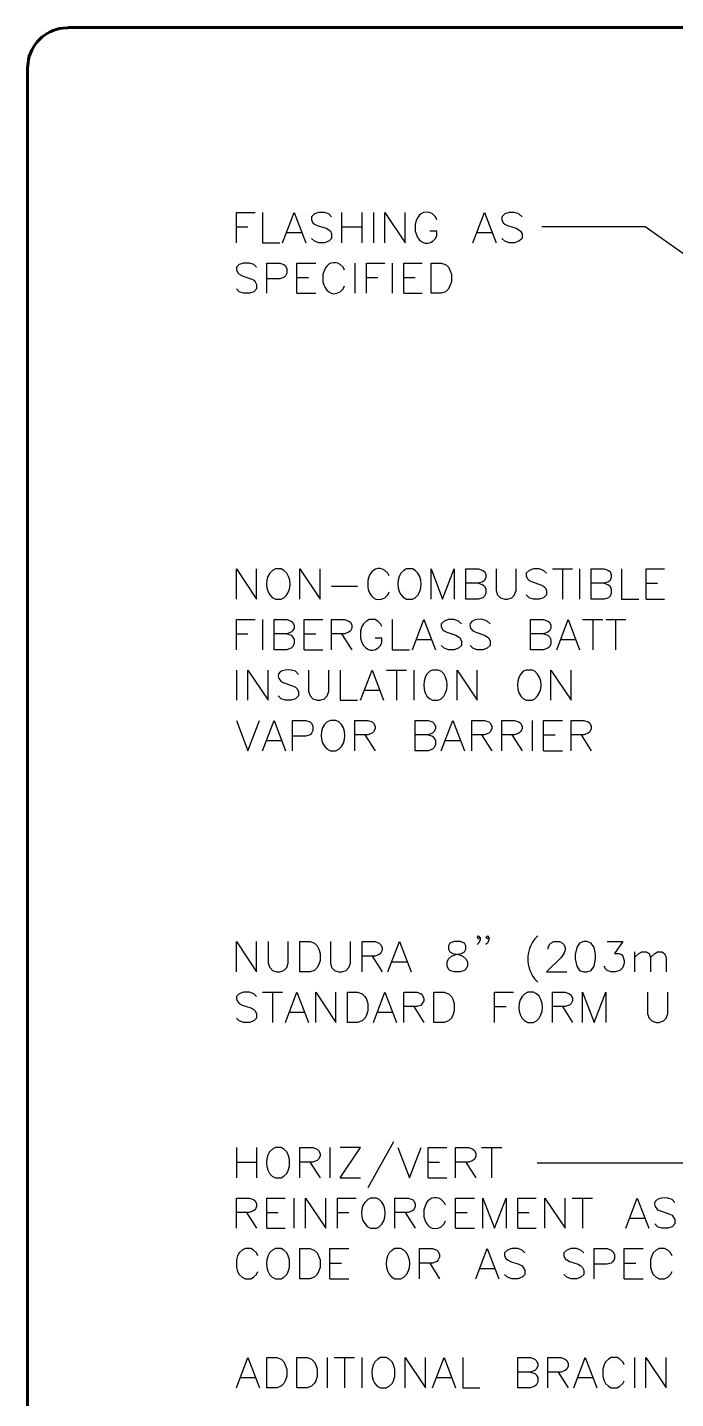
# Model space of a CAD drawing. Header units: millimetres. Extents: x 14 to 201, y 16 to 268.
# Drawn here: x 13.8 to 64.8, y 159.9 to 267.7 of the extents above; entities that cross this region are included whole.
import ezdxf

# ---------------------------------------------------------------- set-up
doc = ezdxf.new("R2010")
doc.units = ezdxf.units.MM
doc.header["$MEASUREMENT"] = 0
doc.layers.get('0').update_dxf_attribs({"linetype": 'CONTINUOUS'})

msp = doc.modelspace()

# ---------------------------------------------------------------- linework, layer by layer
at = {"color": 0, "linetype": 'Continuous', "lineweight": 60, "true_color": 0x000007}
for p, q in [((17.02, 267.69), (16.62, 267.67)), ((17.02, 267.72), (198.12, 267.72)), ((13.84, 55.41), (13.84, 264.54)), ((13.89, 264.94), (13.86, 264.54))]:
    msp.add_line(p, q, dxfattribs=at)
at = {"color": 0, "linetype": 'Continuous', "lineweight": 25, "true_color": 0x000007}
for p, q in [((38.54, 253.17), (38.54, 250.78)), ((40.13, 253.17), (40.13, 250.78)), ((41.04, 253.17), (41.04, 250.78)), ((30.27, 252.03), (31.18, 252.03)), ((34.25, 251.59), (35.37, 251.59)), ((38.54, 252.03), (40.13, 252.03)), ((49.21, 251.59), (50.36, 251.59)), ((39.58, 249.2), (39.58, 246.82)), ((42.52, 249.2), (42.52, 246.82)), ((35.03, 248.07), (35.94, 248.07)), ((40.49, 248.07), (41.38, 248.07)), ((43.43, 248.07), (44.34, 248.07)), ((35.03, 246.82), (36.51, 246.82)), ((43.43, 246.82), (44.89, 246.82)), ((55.12, 225.15), (56.71, 225.15)), ((55.9, 225.15), (55.9, 222.78)), ((57.26, 225.15), (57.26, 222.78)), ((37.76, 223.8), (39.79, 223.8)), ((62.48, 224.03), (63.39, 224.03)), ((62.48, 222.78), (63.94, 222.78)), ((32.32, 221.19), (32.32, 218.8)), ((57.49, 221.19), (59.08, 221.19)), ((58.29, 221.19), (58.29, 218.8)), ((59.31, 221.19), (60.9, 221.19)), ((60.09, 221.19), (60.09, 218.8)), ((30.27, 220.05), (31.18, 220.05)), ((35.6, 220.05), (36.51, 220.05)), ((38.54, 220.05), (39.35, 218.8)), ((35.6, 218.8), (37.08, 218.8)), ((44.45, 219.6), (45.59, 219.6)), ((55.8, 219.6), (56.92, 219.6)), ((30.27, 217.21), (30.27, 214.84)), ((42.08, 217.21), (43.65, 217.21)), ((42.86, 217.21), (42.86, 214.84)), ((44.22, 217.21), (44.22, 214.84)), ((40.36, 215.62), (41.51, 215.62)), ((53.53, 213.25), (53.53, 210.86)), ((32.66, 211.67), (33.78, 211.67)), ((40.36, 212.11), (41.17, 210.86)), ((46.71, 211.67), (47.86, 211.67)), ((49.55, 212.11), (50.36, 210.86)), ((51.94, 212.11), (52.73, 210.86)), ((54.42, 212.11), (55.33, 212.11)), ((57.38, 212.11), (58.17, 210.86)), ((54.42, 210.86), (55.9, 210.86)), ((53.98, 196.32), (53.74, 196.09)), ((61.57, 195.07), (61.57, 193.48)), ((40.94, 194.73), (41.74, 193.48)), ((42.52, 194.27), (43.67, 194.27)), ((53.74, 192.91), (53.98, 192.68)), ((32.32, 191.9), (33.91, 191.9)), ((33.1, 191.9), (33.1, 189.51)), ((44.22, 190.75), (45.02, 189.51)), ((50.57, 190.75), (51.48, 190.75)), ((55.9, 190.75), (56.71, 189.51)), ((34.48, 190.31), (35.6, 190.31)), ((41.38, 190.31), (42.52, 190.31)), ((42.63, 180.13), (40.6, 176.51)), ((30.27, 179.68), (30.27, 177.29)), ((31.86, 179.68), (31.86, 177.29)), ((37.63, 179.68), (37.63, 177.29)), ((49.55, 179.68), (51.14, 179.68)), ((50.33, 179.68), (50.33, 177.29)), ((30.27, 178.54), (31.86, 178.54)), ((36.05, 178.54), (36.85, 177.29)), ((45.36, 178.54), (46.25, 178.54)), ((48.3, 178.54), (49.09, 177.29)), ((38.44, 177.29), (40.03, 177.29)), ((45.36, 177.29), (46.82, 177.29)), ((34.8, 175.7), (34.8, 173.33)), ((56.68, 175.7), (58.27, 175.7)), ((57.49, 175.7), (57.49, 173.33)), ((31.07, 174.58), (31.86, 173.33)), ((32.66, 174.58), (33.55, 174.58)), ((38.21, 174.58), (39.12, 174.58)), ((43.54, 174.58), (44.32, 173.33)), ((47.5, 174.58), (48.41, 174.58)), ((52.39, 174.58), (53.3, 174.58)), ((61.24, 174.12), (62.36, 174.12)), ((32.66, 173.33), (34.12, 173.33)), ((47.5, 173.33), (48.98, 173.33)), ((52.39, 173.33), (53.85, 173.33)), ((37.63, 170.6), (38.54, 170.6)), ((45.47, 170.6), (46.25, 169.35)), ((60.77, 170.6), (61.68, 170.6)), ((37.63, 169.35), (39.12, 169.35)), ((49.42, 170.16), (50.57, 170.16)), ((60.77, 169.35), (62.25, 169.35)), ((37.42, 163.17), (37.42, 160.78)), ((37.97, 163.17), (39.56, 163.17)), ((38.78, 163.17), (38.78, 160.78)), ((40.13, 163.17), (40.13, 160.78)), ((61.57, 163.17), (61.57, 160.78)), ((55.56, 162.03), (56.35, 160.78)), ((30.61, 161.59), (31.75, 161.59)), ((46.04, 161.59), (47.16, 161.59)), ((57.15, 161.59), (58.27, 161.59))]:
    msp.add_line(p, q, dxfattribs=at)
for points in [[(30.27, 250.78), (30.27, 253.17), (31.75, 253.17)], [(32.32, 253.17), (32.32, 250.78), (33.68, 250.78)], [(33.91, 250.78), (34.82, 253.17), (35.73, 250.78)], [(37.76, 252.84), (37.53, 253.07), (37.19, 253.17), (36.75, 253.17), (36.41, 253.07), (36.17, 252.84), (36.17, 252.6), (36.28, 252.37), (36.41, 252.26), (36.62, 252.16), (37.32, 251.93), (37.53, 251.82), (37.66, 251.69), (37.76, 251.48), (37.76, 251.12), (37.53, 250.91), (37.19, 250.78), (36.75, 250.78), (36.41, 250.91), (36.17, 251.12)], [(41.95, 250.78), (41.95, 253.17), (43.54, 250.78), (43.54, 253.17)], [(44.34, 252.26), (44.34, 251.69), (44.45, 251.35)], [(46.04, 252.6), (45.93, 252.84), (45.7, 253.07)], [(48.87, 250.78), (49.78, 253.17), (50.69, 250.78)], [(52.73, 252.84), (52.49, 253.07), (52.15, 253.17), (51.71, 253.17), (51.37, 253.07), (51.14, 252.84), (51.14, 252.6), (51.24, 252.37), (51.37, 252.26), (51.58, 252.16), (52.28, 251.93), (52.49, 251.82), (52.62, 251.69), (52.73, 251.48), (52.73, 251.12), (52.49, 250.91), (52.15, 250.78), (51.71, 250.78), (51.37, 250.91), (51.14, 251.12)], [(45.93, 251.12), (46.04, 251.35), (46.04, 251.69), (45.47, 251.69)], [(76.64, 242.02), (62.42, 252.05), (54.29, 252.05)], [(31.86, 248.86), (31.64, 249.09), (31.31, 249.2), (30.84, 249.2), (30.5, 249.09), (30.27, 248.86), (30.27, 248.64), (30.4, 248.41), (30.5, 248.31), (30.73, 248.18), (31.41, 247.95), (31.64, 247.84), (31.75, 247.73), (31.86, 247.5), (31.86, 247.16), (31.64, 246.93), (31.31, 246.82), (30.84, 246.82), (30.5, 246.93), (30.27, 247.16)], [(32.66, 246.82), (32.66, 249.2), (33.68, 249.2), (34.01, 249.09), (34.14, 248.98), (34.25, 248.75), (34.25, 248.41), (34.14, 248.18), (34.01, 248.07), (33.68, 247.95), (32.66, 247.95)], [(35.03, 246.82), (35.03, 249.2), (36.51, 249.2)], [(38.78, 248.64), (38.67, 248.86), (38.44, 249.09)], [(40.49, 246.82), (40.49, 249.2), (41.95, 249.2)], [(43.43, 246.82), (43.43, 249.2), (44.89, 249.2)], [(37.19, 248.64), (37.08, 248.31), (37.08, 247.73)], [(38.44, 246.93), (38.67, 247.16), (38.78, 247.4)], [(30.27, 222.78), (30.27, 225.15), (31.86, 222.78), (31.86, 225.15)], [(33.34, 225.15), (33.1, 225.04), (32.89, 224.81)], [(34.01, 225.04), (33.78, 225.15), (33.34, 225.15), (33.34, 225.15)], [(35.26, 222.78), (35.26, 225.15), (36.85, 222.78), (36.85, 225.15)], [(40.7, 224.6), (40.6, 224.24), (40.6, 223.69)], [(42.29, 224.6), (42.19, 224.81), (41.95, 225.04)], [(43.65, 225.15), (43.43, 225.04), (43.2, 224.81)], [(44.34, 225.04), (44.11, 225.15), (43.65, 225.15), (43.65, 225.15)], [(45.59, 222.78), (45.59, 225.15), (46.48, 222.78), (47.39, 225.15), (47.39, 222.78)], [(48.3, 222.78), (48.3, 225.15), (49.32, 225.15), (49.66, 225.04), (49.78, 224.94), (49.89, 224.71), (49.89, 224.47), (49.78, 224.24), (49.66, 224.13), (49.32, 224.03), (48.3, 224.03)], [(50.69, 225.15), (50.69, 223.46), (50.8, 223.12), (51.03, 222.88), (51.37, 222.78), (51.58, 222.78), (51.94, 222.88), (52.15, 223.12), (52.28, 223.46), (52.28, 225.15)], [(54.65, 224.81), (54.42, 225.04), (54.08, 225.15), (53.64, 225.15), (53.3, 225.04), (53.06, 224.81), (53.06, 224.6), (53.17, 224.37), (53.3, 224.24), (53.53, 224.13), (54.21, 223.9), (54.42, 223.8), (54.55, 223.69), (54.65, 223.46), (54.65, 223.12), (54.42, 222.88), (54.08, 222.78), (53.64, 222.78), (53.3, 222.88), (53.06, 223.12)], [(58.17, 222.78), (58.17, 225.15), (59.18, 225.15), (59.52, 225.04), (59.65, 224.94), (59.75, 224.71), (59.75, 224.47), (59.65, 224.24), (59.52, 224.13), (59.18, 224.03), (58.17, 224.03)], [(60.56, 225.15), (60.56, 222.78), (61.91, 222.78)], [(62.48, 222.78), (62.48, 225.15), (63.94, 225.15)], [(41.95, 222.88), (42.19, 223.12), (42.29, 223.35)], [(49.32, 224.03), (49.66, 223.9), (49.78, 223.8), (49.89, 223.56), (49.89, 223.22), (49.78, 223.01), (49.66, 222.88), (49.32, 222.78), (48.3, 222.78)], [(59.18, 224.03), (59.52, 223.9), (59.65, 223.8), (59.75, 223.56), (59.75, 223.22), (59.65, 223.01), (59.52, 222.88), (59.18, 222.78), (58.17, 222.78)], [(33.34, 222.78), (33.78, 222.78), (34.01, 222.88)], [(43.65, 222.78), (44.11, 222.78), (44.34, 222.88)], [(30.27, 218.8), (30.27, 221.19), (31.75, 221.19)], [(33.23, 218.8), (33.23, 221.19), (34.25, 221.19), (34.59, 221.06), (34.69, 220.96), (34.82, 220.73), (34.82, 220.51), (34.69, 220.28), (34.59, 220.18), (34.25, 220.05), (33.23, 220.05)], [(35.6, 218.8), (35.6, 221.19), (37.08, 221.19)], [(37.76, 218.8), (37.76, 221.19), (38.78, 221.19), (39.12, 221.06), (39.24, 220.96), (39.35, 220.73), (39.35, 220.51), (39.24, 220.28), (39.12, 220.18), (38.78, 220.05), (37.76, 220.05)], [(41.72, 220.62), (41.61, 220.85), (41.38, 221.06), (41.17, 221.19), (40.7, 221.19), (40.49, 221.06), (40.26, 220.85), (40.13, 220.62), (40.03, 220.28), (40.03, 219.71), (40.13, 219.37)], [(42.52, 221.19), (42.52, 218.8), (43.88, 218.8)], [(44.11, 218.8), (45.02, 221.19), (45.93, 218.8)], [(47.96, 220.85), (47.73, 221.06), (47.39, 221.19), (46.95, 221.19), (46.61, 221.06), (46.38, 220.85), (46.38, 220.62), (46.48, 220.39), (46.61, 220.28), (46.82, 220.18), (47.52, 219.94), (47.73, 219.82), (47.86, 219.71), (47.96, 219.48), (47.96, 219.14), (47.73, 218.93), (47.39, 218.8), (46.95, 218.8), (46.61, 218.93), (46.38, 219.14)], [(50.23, 220.85), (50, 221.06), (49.66, 221.19)], [(53.4, 218.8), (53.4, 221.19), (54.42, 221.19), (54.76, 221.06), (54.89, 220.96), (54.99, 220.73), (54.99, 220.51), (54.89, 220.28), (54.76, 220.18), (54.42, 220.05), (53.4, 220.05)], [(55.46, 218.8), (56.35, 221.19), (57.26, 218.8)], [(34.25, 220.05), (34.59, 219.94), (34.69, 219.82), (34.82, 219.6), (34.82, 219.27), (34.69, 219.03), (34.59, 218.93), (34.25, 218.8), (33.23, 218.8)], [(48.87, 220.28), (49.11, 220.18), (49.78, 219.94), (50, 219.82), (50.12, 219.71), (50.23, 219.48), (50.23, 219.14), (50, 218.93), (49.66, 218.8), (49.21, 218.8), (48.87, 218.93), (48.64, 219.14)], [(54.42, 220.05), (54.76, 219.94), (54.89, 219.82), (54.99, 219.6), (54.99, 219.27), (54.89, 219.03), (54.76, 218.93), (54.42, 218.8), (53.4, 218.8)], [(41.61, 219.14), (41.72, 219.37), (41.72, 219.71), (41.17, 219.71)], [(31.18, 214.84), (31.18, 217.21), (32.77, 214.84), (32.77, 217.21)], [(35.16, 216.87), (34.92, 217.11), (34.59, 217.21)], [(35.94, 217.21), (35.94, 215.52), (36.07, 215.18), (36.28, 214.95), (36.62, 214.84), (36.85, 214.84), (37.19, 214.95), (37.42, 215.18), (37.53, 215.52), (37.53, 217.21)], [(38.44, 217.21), (38.44, 214.84), (39.79, 214.84)], [(40.03, 214.84), (40.94, 217.21), (41.85, 214.84)], [(45.7, 217.21), (45.47, 217.11), (45.23, 216.87)], [(46.38, 217.11), (46.14, 217.21), (45.7, 217.21), (45.7, 217.21)], [(47.62, 214.84), (47.62, 217.21), (49.21, 214.84), (49.21, 217.21)], [(53.06, 217.21), (52.83, 217.11), (52.62, 216.87)], [(53.74, 217.11), (53.53, 217.21), (53.06, 217.21), (53.06, 217.21)], [(54.99, 214.84), (54.99, 217.21), (56.58, 214.84), (56.58, 217.21)], [(33.78, 216.3), (34.01, 216.2), (34.69, 215.96), (34.92, 215.86), (35.03, 215.75), (35.16, 215.52), (35.16, 215.18), (34.92, 214.95), (34.59, 214.84), (34.14, 214.84), (33.78, 214.95), (33.57, 215.18)], [(45.7, 214.84), (46.14, 214.84), (46.38, 214.95)], [(53.06, 214.84), (53.53, 214.84), (53.74, 214.95)], [(30.27, 213.25), (31.18, 210.86), (32.09, 213.25)], [(32.32, 210.86), (33.23, 213.25), (34.14, 210.86)], [(34.69, 210.86), (34.69, 213.25), (35.73, 213.25), (36.07, 213.13), (36.17, 213.02), (36.28, 212.79), (36.28, 212.45), (36.17, 212.24), (36.07, 212.11), (35.73, 212.01), (34.69, 212.01)], [(37.66, 213.25), (37.42, 213.13), (37.19, 212.92)], [(38.33, 213.13), (38.1, 213.25), (37.66, 213.25), (37.66, 213.25)], [(39.58, 210.86), (39.58, 213.25), (40.6, 213.25), (40.94, 213.13), (41.04, 213.02), (41.17, 212.79), (41.17, 212.58), (41.04, 212.34), (40.94, 212.24), (40.6, 212.11), (39.58, 212.11)], [(44.34, 210.86), (44.34, 213.25), (45.36, 213.25), (45.7, 213.13), (45.8, 213.02), (45.93, 212.79), (45.93, 212.58), (45.8, 212.34), (45.7, 212.24), (45.36, 212.11), (44.34, 212.11)], [(46.38, 210.86), (47.29, 213.25), (48.2, 210.86)], [(48.77, 210.86), (48.77, 213.25), (49.78, 213.25), (50.12, 213.13), (50.23, 213.02), (50.36, 212.79), (50.36, 212.58), (50.23, 212.34), (50.12, 212.24), (49.78, 212.11), (48.77, 212.11)], [(51.14, 210.86), (51.14, 213.25), (52.15, 213.25), (52.49, 213.13), (52.62, 213.02), (52.73, 212.79), (52.73, 212.58), (52.62, 212.34), (52.49, 212.24), (52.15, 212.11), (51.14, 212.11)], [(54.42, 210.86), (54.42, 213.25), (55.9, 213.25)], [(56.58, 210.86), (56.58, 213.25), (57.59, 213.25), (57.93, 213.13), (58.06, 213.02), (58.17, 212.79), (58.17, 212.58), (58.06, 212.34), (57.93, 212.24), (57.59, 212.11), (56.58, 212.11)], [(45.36, 212.11), (45.7, 212.01), (45.8, 211.88), (45.93, 211.67), (45.93, 211.33), (45.8, 211.1), (45.7, 210.99), (45.36, 210.86), (44.34, 210.86)], [(37.66, 210.86), (38.1, 210.86), (38.33, 210.99)], [(49.45, 196.19), (49.32, 196.09), (49.21, 196.19), (49.32, 196.32), (49.45, 196.19), (49.45, 195.98), (49.32, 195.75), (49.21, 195.64)], [(50.12, 196.19), (50.02, 196.09), (49.89, 196.19), (50.02, 196.32), (50.12, 196.19), (50.12, 195.98), (50.02, 195.75), (49.89, 195.64)], [(30.27, 193.48), (30.27, 195.86), (31.86, 193.48), (31.86, 195.86)], [(32.77, 195.86), (32.77, 194.16), (32.89, 193.82), (33.1, 193.59), (33.44, 193.48), (33.68, 193.48), (34.01, 193.59), (34.25, 193.82), (34.35, 194.16), (34.35, 195.86)], [(37.66, 195.86), (37.66, 194.16), (37.76, 193.82), (37.99, 193.59), (38.33, 193.48), (38.57, 193.48), (38.9, 193.59), (39.12, 193.82), (39.24, 194.16), (39.24, 195.86)], [(40.15, 193.48), (40.15, 195.86), (41.17, 195.86), (41.51, 195.75), (41.61, 195.64), (41.74, 195.41), (41.74, 195.18), (41.61, 194.94), (41.51, 194.84), (41.17, 194.73), (40.15, 194.73)], [(42.19, 193.48), (43.1, 195.86), (44.01, 193.48)], [(54.78, 195.28), (54.78, 195.41), (54.89, 195.64), (54.99, 195.75), (55.22, 195.86), (55.67, 195.86), (55.9, 195.75), (56.01, 195.64), (56.13, 195.41), (56.13, 195.18), (56.01, 194.94), (55.8, 194.61), (54.65, 193.48), (56.24, 193.48)], [(59.41, 195.86), (60.66, 195.86), (59.99, 194.94), (60.33, 194.94), (60.56, 194.84), (60.66, 194.73), (60.77, 194.39), (60.77, 194.16), (60.66, 193.82), (60.43, 193.59), (60.09, 193.48), (59.75, 193.48), (59.41, 193.59), (59.31, 193.7), (59.18, 193.93)], [(61.57, 194.61), (61.91, 194.94), (62.15, 195.07), (62.48, 195.07), (62.72, 194.94), (62.82, 194.61), (62.82, 193.48)], [(62.82, 194.61), (63.16, 194.94), (63.39, 195.07), (63.73, 195.07), (63.94, 194.94), (64.07, 194.61), (64.07, 193.48)], [(31.86, 191.56), (31.64, 191.77), (31.31, 191.9), (30.84, 191.9), (30.5, 191.77), (30.27, 191.56), (30.27, 191.33), (30.4, 191.09), (30.5, 190.99), (30.73, 190.88), (31.41, 190.65), (31.64, 190.52), (31.75, 190.42), (31.86, 190.18), (31.86, 189.84), (31.64, 189.63), (31.31, 189.51), (30.84, 189.51), (30.5, 189.63), (30.27, 189.84)], [(34.14, 189.51), (35.03, 191.9), (35.94, 189.51)], [(36.51, 189.51), (36.51, 191.9), (38.1, 189.51), (38.1, 191.9)], [(41.04, 189.51), (41.95, 191.9), (42.86, 189.51)], [(43.43, 189.51), (43.43, 191.9), (44.45, 191.9), (44.79, 191.77), (44.89, 191.66), (45.02, 191.43), (45.02, 191.22), (44.89, 190.99), (44.79, 190.88), (44.45, 190.75), (43.43, 190.75)], [(50.57, 189.51), (50.57, 191.9), (52.05, 191.9)], [(53.19, 191.9), (52.96, 191.77), (52.73, 191.56)], [(53.87, 191.77), (53.64, 191.9), (53.19, 191.9), (53.19, 191.9)], [(55.12, 189.51), (55.12, 191.9), (56.13, 191.9), (56.47, 191.77), (56.58, 191.66), (56.71, 191.43), (56.71, 191.22), (56.58, 190.99), (56.47, 190.88), (56.13, 190.75), (55.12, 190.75)], [(57.49, 189.51), (57.49, 191.9), (58.4, 189.51), (59.31, 191.9), (59.31, 189.51)], [(62.59, 191.9), (62.59, 190.18), (62.72, 189.84), (62.93, 189.63), (63.27, 189.51), (63.5, 189.51), (63.84, 189.63), (64.07, 189.84), (64.18, 190.18), (64.18, 191.9)], [(53.19, 189.51), (53.64, 189.51), (53.87, 189.63)], [(95.99, 186.16), (68.24, 178.46), (53.93, 178.46)], [(33.34, 179.68), (33.1, 179.56), (32.87, 179.35)], [(33.34, 177.29), (33.78, 177.29), (34.01, 177.42), (34.25, 177.63), (34.35, 177.86), (34.46, 178.2), (34.46, 178.77), (34.35, 179.11), (34.25, 179.35), (34.01, 179.56), (33.78, 179.68), (33.34, 179.68), (33.34, 179.68)], [(35.26, 177.29), (35.26, 179.68), (36.28, 179.68), (36.62, 179.56), (36.72, 179.45), (36.85, 179.22), (36.85, 179.01), (36.72, 178.77), (36.62, 178.67), (36.28, 178.54), (35.26, 178.54)], [(38.44, 177.29), (40.03, 179.68), (38.44, 179.68)], [(42.97, 179.68), (43.88, 177.29), (44.79, 179.68)], [(45.36, 177.29), (45.36, 179.68), (46.82, 179.68)], [(47.5, 177.29), (47.5, 179.68), (48.54, 179.68), (48.87, 179.56), (48.98, 179.45), (49.09, 179.22), (49.09, 179.01), (48.98, 178.77), (48.87, 178.67), (48.54, 178.54), (47.5, 178.54)], [(30.27, 173.33), (30.27, 175.7), (31.28, 175.7), (31.62, 175.6), (31.75, 175.49), (31.86, 175.26), (31.86, 175.03), (31.75, 174.79), (31.62, 174.69), (31.28, 174.58), (30.27, 174.58)], [(32.66, 173.33), (32.66, 175.7), (34.12, 175.7)], [(35.71, 173.33), (35.71, 175.7), (37.3, 173.33), (37.3, 175.7)], [(38.21, 173.33), (38.21, 175.7), (39.69, 175.7)], [(40.81, 175.7), (40.6, 175.6), (40.36, 175.37)], [(41.49, 175.6), (41.28, 175.7), (40.81, 175.7), (40.81, 175.7)], [(42.74, 173.33), (42.74, 175.7), (43.77, 175.7), (44.11, 175.6), (44.22, 175.49), (44.32, 175.26), (44.32, 175.03), (44.22, 174.79), (44.11, 174.69), (43.77, 174.58), (42.74, 174.58)], [(47.5, 173.33), (47.5, 175.7), (48.98, 175.7)], [(49.66, 173.33), (49.66, 175.7), (50.57, 173.33), (51.48, 175.7), (51.48, 173.33)], [(52.39, 173.33), (52.39, 175.7), (53.85, 175.7)], [(54.53, 173.33), (54.53, 175.7), (56.11, 173.33), (56.11, 175.7)], [(60.88, 173.33), (61.79, 175.7), (62.7, 173.33)], [(64.75, 175.37), (64.52, 175.6), (64.18, 175.7)], [(45.13, 175.15), (45.02, 174.79), (45.02, 174.24)], [(46.71, 175.15), (46.61, 175.37), (46.38, 175.6)], [(63.37, 174.79), (63.61, 174.69), (64.28, 174.46), (64.52, 174.35), (64.62, 174.24), (64.75, 174.01), (64.75, 173.67), (64.52, 173.44), (64.18, 173.33), (63.71, 173.33), (63.37, 173.44), (63.16, 173.67)], [(46.38, 173.44), (46.61, 173.67), (46.71, 173.91)], [(40.81, 173.33), (41.28, 173.33), (41.49, 173.44)], [(31.96, 171.17), (31.86, 171.41), (31.62, 171.62), (31.41, 171.75), (30.95, 171.75), (30.73, 171.62), (30.5, 171.41), (30.37, 171.17), (30.27, 170.84), (30.27, 170.26), (30.37, 169.93), (30.5, 169.69), (30.73, 169.48), (30.95, 169.35), (31.41, 169.35), (31.62, 169.48), (31.86, 169.69), (31.96, 169.93)], [(33.34, 171.75), (33.1, 171.62), (32.87, 171.41)], [(33.34, 169.35), (33.78, 169.35), (34.01, 169.48), (34.25, 169.69), (34.35, 169.93), (34.46, 170.26), (34.46, 170.84), (34.35, 171.17), (34.25, 171.41), (34.01, 171.62), (33.78, 171.75), (33.34, 171.75), (33.34, 171.75)], [(37.63, 169.35), (37.63, 171.75), (39.12, 171.75)], [(42.74, 171.75), (42.52, 171.62), (42.29, 171.41)], [(43.43, 171.62), (43.2, 171.75), (42.74, 171.75), (42.74, 171.75)], [(44.66, 169.35), (44.66, 171.75), (45.7, 171.75), (46.04, 171.62), (46.14, 171.51), (46.25, 171.28), (46.25, 171.07), (46.14, 170.84), (46.04, 170.73), (45.7, 170.6), (44.66, 170.6)], [(49.09, 169.35), (50, 171.75), (50.91, 169.35)], [(52.94, 171.41), (52.73, 171.62), (52.39, 171.75), (51.92, 171.75), (51.58, 171.62), (51.35, 171.41), (51.35, 171.17), (51.48, 170.94), (51.58, 170.84), (51.82, 170.73), (52.49, 170.5), (52.73, 170.39), (52.83, 170.26), (52.94, 170.03), (52.94, 169.69), (52.73, 169.48), (52.39, 169.35), (51.92, 169.35), (51.58, 169.48), (51.35, 169.69)], [(57.59, 171.41), (57.36, 171.62), (57.02, 171.75), (56.58, 171.75), (56.24, 171.62), (56.01, 171.41), (56.01, 171.17), (56.11, 170.94), (56.24, 170.84), (56.47, 170.73), (57.15, 170.5), (57.36, 170.39), (57.49, 170.26), (57.59, 170.03), (57.59, 169.69), (57.36, 169.48), (57.02, 169.35), (56.58, 169.35), (56.24, 169.48), (56.01, 169.69)], [(58.4, 169.35), (58.4, 171.75), (59.41, 171.75), (59.75, 171.62), (59.86, 171.51), (59.99, 171.28), (59.99, 170.94), (59.86, 170.73), (59.75, 170.6), (59.41, 170.5), (58.4, 170.5)], [(60.77, 169.35), (60.77, 171.75), (62.25, 171.75)], [(64.52, 171.17), (64.41, 171.41), (64.18, 171.62), (63.94, 171.75), (63.5, 171.75), (63.27, 171.62), (63.03, 171.41), (62.93, 171.17), (62.82, 170.84), (62.82, 170.26), (62.93, 169.93), (63.03, 169.69), (63.27, 169.48), (63.5, 169.35), (63.94, 169.35), (64.18, 169.48), (64.41, 169.69), (64.52, 169.93)], [(42.74, 169.35), (43.2, 169.35), (43.43, 169.48)], [(30.27, 160.78), (31.18, 163.17), (32.09, 160.78)], [(41.61, 163.17), (41.38, 163.05), (41.15, 162.84)], [(41.61, 160.78), (42.06, 160.78), (42.29, 160.91), (42.52, 161.12), (42.63, 161.35), (42.74, 161.69), (42.74, 162.26), (42.63, 162.6), (42.52, 162.84), (42.29, 163.05), (42.06, 163.17), (41.61, 163.17), (41.61, 163.17)], [(43.54, 160.78), (43.54, 163.17), (45.13, 160.78), (45.13, 163.17)], [(45.7, 160.78), (46.61, 163.17), (47.5, 160.78)], [(48.07, 163.17), (48.07, 160.78), (49.42, 160.78)], [(52.39, 160.78), (52.39, 163.17), (53.4, 163.17), (53.74, 163.05), (53.85, 162.94), (53.98, 162.71), (53.98, 162.5), (53.85, 162.26), (53.74, 162.16), (53.4, 162.03), (52.39, 162.03)], [(54.76, 160.78), (54.76, 163.17), (55.77, 163.17), (56.11, 163.05), (56.24, 162.94), (56.35, 162.71), (56.35, 162.5), (56.24, 162.26), (56.11, 162.16), (55.77, 162.03), (54.76, 162.03)], [(56.81, 160.78), (57.7, 163.17), (58.61, 160.78)], [(60.77, 162.6), (60.66, 162.84), (60.43, 163.05), (60.2, 163.17), (59.75, 163.17), (59.52, 163.05), (59.29, 162.84), (59.18, 162.6), (59.08, 162.26), (59.08, 161.69), (59.18, 161.35), (59.29, 161.12), (59.52, 160.91), (59.75, 160.78), (60.2, 160.78), (60.43, 160.91), (60.66, 161.12), (60.77, 161.35)], [(62.46, 160.78), (62.46, 163.17), (64.05, 160.78), (64.05, 163.17)], [(53.4, 162.03), (53.74, 161.92), (53.85, 161.82), (53.98, 161.59), (53.98, 161.25), (53.85, 161.01), (53.74, 160.91), (53.4, 160.78), (52.39, 160.78)]]:
    msp.add_lwpolyline(points, dxfattribs=at)
for points in [[(45.59, 246.82), (45.59, 249.2), (46.38, 249.2), (46.71, 249.09), (46.95, 248.86), (47.05, 248.64), (47.18, 248.31), (47.18, 247.73), (47.05, 247.4), (46.95, 247.16), (46.71, 246.93), (46.38, 246.82)], [(35.26, 193.48), (35.26, 195.86), (36.07, 195.86), (36.41, 195.75), (36.62, 195.52), (36.75, 195.28), (36.85, 194.94), (36.85, 194.39), (36.75, 194.06), (36.62, 193.82), (36.41, 193.59), (36.07, 193.48)], [(47.39, 195.86), (47.05, 195.75), (46.95, 195.52), (46.95, 195.28), (47.05, 195.07), (47.29, 194.94), (47.73, 194.84), (48.07, 194.73), (48.3, 194.5), (48.43, 194.27), (48.43, 193.93), (48.3, 193.7), (48.2, 193.59), (47.86, 193.48), (47.39, 193.48), (47.05, 193.59), (46.95, 193.7), (46.84, 193.93), (46.84, 194.27), (46.95, 194.5), (47.18, 194.73), (47.52, 194.84), (47.96, 194.94), (48.2, 195.07), (48.3, 195.28), (48.3, 195.52), (48.2, 195.75), (47.86, 195.86)], [(57.59, 195.86), (57.26, 195.75), (57.04, 195.41), (56.92, 194.84), (56.92, 194.5), (57.04, 193.93), (57.26, 193.59), (57.59, 193.48), (57.83, 193.48), (58.17, 193.59), (58.4, 193.93), (58.5, 194.5), (58.5, 194.84), (58.4, 195.41), (58.17, 195.75), (57.83, 195.86)], [(39.01, 189.51), (39.01, 191.9), (39.79, 191.9), (40.15, 191.77), (40.36, 191.56), (40.49, 191.33), (40.6, 190.99), (40.6, 190.42), (40.49, 190.08), (40.36, 189.84), (40.15, 189.63), (39.79, 189.51)], [(45.8, 189.51), (45.8, 191.9), (46.61, 191.9), (46.95, 191.77), (47.18, 191.56), (47.29, 191.33), (47.39, 190.99), (47.39, 190.42), (47.29, 190.08), (47.18, 189.84), (46.95, 189.63), (46.61, 189.51)], [(35.26, 169.35), (35.26, 171.75), (36.05, 171.75), (36.39, 171.62), (36.62, 171.41), (36.72, 171.17), (36.85, 170.84), (36.85, 170.26), (36.72, 169.93), (36.62, 169.69), (36.39, 169.48), (36.05, 169.35)], [(32.66, 160.78), (32.66, 163.17), (33.44, 163.17), (33.78, 163.05), (34.01, 162.84), (34.12, 162.6), (34.25, 162.26), (34.25, 161.69), (34.12, 161.35), (34.01, 161.12), (33.78, 160.91), (33.44, 160.78)], [(35.03, 160.78), (35.03, 163.17), (35.84, 163.17), (36.17, 163.05), (36.39, 162.84), (36.51, 162.6), (36.62, 162.26), (36.62, 161.69), (36.51, 161.35), (36.39, 161.12), (36.17, 160.91), (35.84, 160.78)]]:
    msp.add_lwpolyline(points, close=True, dxfattribs=at)
at = {"color": 0, "linetype": 'Continuous', "lineweight": 60, "true_color": 0x000007}
msp.add_open_spline([(16.62, 267.67), (15.23, 267.51), (14.04, 266.33), (13.89, 264.94)], degree=3, dxfattribs=at)
at = {"color": 0, "linetype": 'Continuous', "lineweight": 25, "true_color": 0x000007}
for points in [[(45.7, 253.07), (45, 253.46), (44.46, 252.97), (44.34, 252.26)], [(44.45, 251.35), (44.69, 250.69), (45.47, 250.53), (45.93, 251.12)], [(38.44, 249.09), (37.91, 249.4), (37.43, 249.17), (37.19, 248.64)], [(37.08, 247.73), (37.22, 247.06), (37.72, 246.52), (38.44, 246.93)], [(41.95, 225.04), (41.42, 225.35), (40.95, 225.13), (40.7, 224.6)], [(32.89, 224.81), (32.44, 224.25), (32.61, 222.99), (33.34, 222.78)], [(34.01, 222.88), (34.65, 223.4), (34.67, 224.53), (34.01, 225.04)], [(43.2, 224.81), (42.77, 224.18), (42.89, 223.09), (43.65, 222.78)], [(44.34, 222.88), (44.96, 223.41), (44.98, 224.52), (44.34, 225.04)], [(40.6, 223.69), (40.73, 223.02), (41.23, 222.48), (41.95, 222.88)], [(49.66, 221.19), (49.08, 221.29), (48.18, 220.92), (48.87, 220.28)], [(40.13, 219.37), (40.44, 218.71), (41.11, 218.52), (41.61, 219.14)], [(34.59, 217.21), (33.94, 217.31), (33.15, 217), (33.78, 216.3)], [(45.23, 216.87), (44.84, 216.26), (44.94, 215.06), (45.7, 214.84)], [(46.38, 214.95), (46.99, 215.4), (46.99, 216.65), (46.38, 217.11)], [(52.62, 216.87), (52.17, 216.28), (52.34, 215.06), (53.06, 214.84)], [(53.74, 214.95), (54.39, 215.47), (54.39, 216.59), (53.74, 217.11)], [(37.19, 212.92), (36.76, 212.26), (36.86, 211.18), (37.66, 210.86)], [(38.33, 210.99), (38.96, 211.46), (38.96, 212.66), (38.33, 213.13)], [(53.74, 196.09), (52.99, 195.1), (52.98, 193.9), (53.74, 192.91)], [(52.73, 191.56), (52.3, 190.9), (52.4, 189.82), (53.19, 189.51)], [(53.87, 189.63), (54.49, 190.1), (54.49, 191.3), (53.87, 191.77)], [(32.87, 179.35), (32.49, 178.71), (32.55, 177.58), (33.34, 177.29)], [(46.38, 175.6), (45.9, 175.9), (45.31, 175.68), (45.13, 175.15)], [(64.18, 175.7), (63.53, 175.81), (62.75, 175.49), (63.37, 174.79)], [(40.36, 175.37), (39.93, 174.74), (40.05, 173.65), (40.81, 173.33)], [(41.49, 173.44), (42.13, 173.91), (42.15, 175.13), (41.49, 175.6)], [(45.02, 174.24), (45.14, 173.54), (45.68, 173.05), (46.38, 173.44)], [(32.87, 171.41), (32.49, 170.77), (32.55, 169.64), (33.34, 169.35)], [(42.29, 171.41), (41.86, 170.75), (41.96, 169.7), (42.74, 169.35)], [(43.43, 169.48), (44.06, 169.95), (44.06, 171.15), (43.43, 171.62)], [(41.15, 162.84), (40.76, 162.2), (40.82, 161.07), (41.61, 160.78)]]:
    msp.add_open_spline(points, degree=3, dxfattribs=at)

doc.saveas('drawing.dxf')
